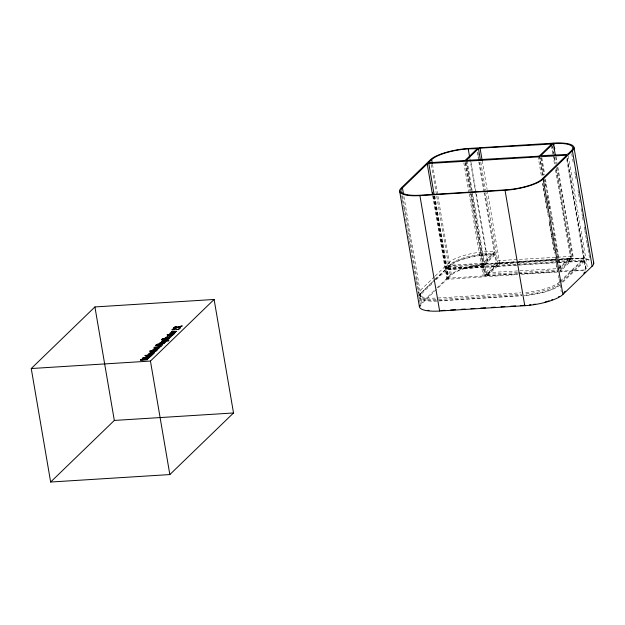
<?xml version="1.0" encoding="UTF-8"?>
<svg xmlns="http://www.w3.org/2000/svg" width="625" height="625" viewBox="0 0 625 625"><rect width="100%" height="100%" fill="white"/><g stroke="black" fill="none" stroke-linecap="round" stroke-linejoin="round"><path stroke-width="0.47" stroke-dasharray="3.12 2.34" d="M434.469 276.703L420.023 290.68A29.141 7.883 -9.7 0 0 418.555 292.891M435.156 276.039L444.789 266.719L446.383 266.25L515.453 261.93M436.219 300.75A27.875 7.539 -9.7 0 1 421.719 293.617L421.516 292.414L434.5 279.852M435.18 279.188L446.773 268.422L583.281 260.023L583.484 261.219L560.938 283.039M447.672 267.109L450.75 264.133A27.875 7.539 -9.7 0 1 485.695 253.859L493.484 253.367L494.016 254.703L482.164 266.164L447.875 268.312L447.672 267.109L481.961 264.961L493.805 253.5M421.719 293.617L433.336 282.375M436.07 279.734L446.977 269.625L517.992 265.172M447.875 268.312L450.953 265.328A27.875 7.539 -9.7 0 1 485.906 255.062L494.016 254.703M420.156 304.328A30.406 8.227 -9.7 0 1 421 303.383L434.227 290.586M437.008 287.891L450.234 275.102A30.406 8.227 -9.7 0 1 488.359 263.891L517.383 262.078M419.477 299.602L420.633 306.336A29.141 7.883 -9.7 0 1 422.18 303.305L446.953 279.344L517.609 274.555M448.172 278.164L451.414 275.023A29.141 7.883 -9.7 0 1 487.953 264.289L497.008 264.086L484.828 275.867L448.172 278.164L434.195 196.406M517.805 273.805L487.359 275.562L487.156 274.359L499 262.898L515.203 261.734M557.242 268.781L557.734 271.672L486.008 275.797L498.187 264.016L516.297 262.508M487.359 275.562L499.859 263.906L555.25 260.438M558.805 268.195L570.992 256.414L499.266 260.539L497.672 261.008L485.492 272.789L557.219 268.664M558.102 269.914L569.945 258.453L557.961 259.055M560.398 269.094L570.156 259.656L569.945 258.453M560 270.547L571.5 259.422L556.047 169.008M567.039 158.32L586.109 269.891L560.508 271.133L573.094 258.953A29.141 7.883 -9.7 0 1 589.898 260.523M560.242 281.273L584.328 257.977L556.312 259.367M560.047 282.5L583.281 260.023M523.938 295.289A27.875 7.539 -9.7 0 0 558.891 285.023L560.258 283.695M562.82 282.281L584.836 260.984L556.82 262.375M519.094 261.484L556.992 259.109M516.422 261.867L555.336 259.43M518.352 262.016L555.117 259.711M558.984 259.469L573.5 258.562A30.406 8.227 -9.7 0 1 589.633 259.672M517.273 262.445L555.18 260.078M559.062 259.828L571.5 259.422M556.227 260.375L570.156 259.656M515.969 264.93L445.305 269.727L420.539 293.688A29.141 7.883 -9.7 0 0 418.984 296.719M516.938 264.875L555.852 262.438M518.961 265.109L557.875 262.672M558.844 262.617L583.484 261.219M487.156 274.359L517.602 272.602M518.57 272.539L557.445 270.109M518.781 273.742L557.648 271.305M521.5 274.305L557.492 272.055M558.469 271.992L585.703 270.281L566.633 158.711M437.883 298.016L521.086 292.797M438.594 299.422L521.797 294.211M438.805 300.625L522.008 295.414M439.359 300.961L521.602 295.805M571.711 153.742L573.359 163.367M574.836 172.023L575.328 174.906M575.492 175.867L576.156 179.719M577.961 190.297L578.453 193.18M578.617 194.141L580.43 204.727M581.086 208.57L582.398 216.266M582.562 217.227L583.219 221.078M584.211 226.844L584.703 229.734M584.867 230.695L585.523 234.539M585.688 235.5L586.344 239.352M586.508 240.313L587 243.195M587.172 244.156L589.469 257.625M568.297 155.93L587.539 268.461M567.25 158.062L586.484 270.602M582.961 259.891L583.164 261.094M556.07 156.602L557.055 162.375M557.875 167.18L573.5 258.562M555.664 156.992L556.812 163.727M557.469 167.578L573.094 258.953M552.672 146.492L554.32 156.109M554.484 157.07L555.469 162.844M556.289 167.648L571.906 259.023M551.938 144.961L553.414 153.617M554.078 157.461L555.227 164.195M551.328 145.602L552.805 154.258M552.969 155.219L554.617 164.836M555.438 169.648L570.727 259.102M569.625 258.32L569.828 259.523M541.883 157.945L544.672 174.297M545.5 179.109L561.281 271.445M541.102 157.633L544.062 174.945M544.719 178.789L560.508 271.133M540.695 158.023L543.656 175.336M544.477 180.148L544.805 182.07M544.969 183.031L545.469 185.914M547.273 196.5L547.93 200.344M548.094 201.305L548.75 205.156M548.922 206.117L549.414 209M550.398 214.773L551.055 218.617M551.219 219.578L551.711 222.469M553.523 233.047L554.18 236.898M554.344 237.859L554.836 240.742M555.492 244.594L555.82 246.516M555.984 247.477L556.484 250.359M556.648 251.32L557.305 255.172M557.469 256.133L557.961 259.016M539.594 155.781L543.047 175.977M539.188 156.172L542.641 176.375M542.805 183.953L543.297 186.836M543.461 187.797L544.125 191.648M544.289 192.609L544.781 195.492M544.945 196.453L545.602 200.305M545.766 201.266L547.578 211.844M549.055 220.5L549.547 223.391M549.711 224.352L550.367 228.195M550.531 229.156L551.195 233.008M551.359 233.969L551.852 236.852M552.016 237.812L552.672 241.664M552.836 242.625L554.641 253.203M555.305 257.055L555.797 259.938M555.961 260.898L556.617 264.75M556.781 265.711L557.438 269.555M558.43 275.328L558.922 278.211M559.086 279.172L561.219 291.68M538 156.25L541.617 177.406M542.609 183.18L545.234 198.57M545.398 199.531L547.703 213M547.867 213.961L548.359 216.844M549.352 222.617L550.008 226.461M550.172 227.422L551.484 235.117M551.648 236.078L554.609 253.398M555.594 259.164L556.25 263.016M556.414 263.977L557.078 267.82M558.891 285.023L558.68 283.82A27.875 7.539 -9.7 0 1 523.734 294.094M482.188 160.625L487.117 189.484M487.281 190.445L499.859 263.906M499 262.898L499.203 264.102M480.758 162.055L485.531 189.945M485.695 190.914L498.187 264.016M477.938 152.508L478.43 155.398M478.594 156.359L478.922 158.281M479.578 162.125L484.672 191.945M484.844 192.906L497.008 264.086M477.156 152.195L478.641 160.852M478.805 161.812L483.898 191.625M484.062 192.586L496.227 263.766M493.484 253.367L493.687 254.57M470.93 161.938L488.359 263.891M469.867 158.484L475.625 192.148M475.789 193.109L487.953 264.289M485.695 253.859L485.906 255.062M487.477 274.492L487.68 275.688M467.055 160.695L472.148 190.508M472.312 191.469L486.781 276.117M466.281 160.375L471.375 190.188M472.031 194.039L486.008 275.797M466.203 162.688L471.297 192.508M471.461 193.469L485.602 276.188M465.422 162.367L470.195 190.266M470.852 194.109L484.828 275.867M465.016 162.766L469.789 190.656M469.953 191.617L484.422 276.266M481.961 264.961L482.164 266.164M463.836 162.836L468.93 192.656M469.094 193.617L483.234 276.336M450.75 264.133L450.953 265.328M432.508 164.414L437.773 195.188M437.937 196.148L451.414 275.023M431.328 164.484L436.586 195.266M436.75 196.227L450.234 275.102M447.992 267.242L448.195 268.445M434.805 195.766L448.945 278.484M434.398 196.156L448.539 278.875M433.625 195.836L447.766 278.562M433.219 196.234L447.359 278.953M432.648 195.664L446.953 279.344M403.93 196.539L422.18 303.305M420.031 295.312L420.234 296.516M402.586 195.656L421 303.383M401.727 195.727L402.219 198.609M402.383 199.57L403.695 207.266M403.859 208.227L407.641 230.352M407.805 231.312L408.461 235.164M408.625 236.125L409.289 239.969M409.453 240.93L409.945 243.82M410.109 244.781L410.766 248.625M410.93 249.586L415.531 276.523M415.695 277.484L416.195 280.367M416.359 281.328L417.016 285.18M417.18 286.141L417.836 289.984M418 290.945L418.656 294.797M418.727 295.219L419.312 298.641M435.18 298.141A29.141 7.883 -9.7 0 1 418.687 294.484M436.008 299.547A27.875 7.539 -9.7 0 1 421.516 292.414M437.031 301.094A29.141 7.883 -9.7 0 1 419.422 297.859M560.07 284.945A29.141 7.883 -9.7 0 1 524.922 295.586M559.555 281.938A29.141 7.883 -9.7 0 1 524.406 292.578M449.258 262.398L446.008 265.539L482.664 263.242L494.852 251.461L485.797 251.664A29.141 7.883 -9.7 0 0 449.258 262.398M449.773 265.406L446.523 268.547L481.594 266.719L483.18 266.25L495.359 254.469L486.312 254.664A29.141 7.883 -9.7 0 0 449.773 265.406"/><path stroke-width="0.94" d="M31.25 368.531L94.922 306.938L214.109 299.469L233.516 412.969L169.844 474.563L50.648 482.031L31.25 368.531L150.445 361.062L214.109 299.469M50.648 482.031L114.32 420.438L233.516 412.969M402.453 187.883L427.219 163.922L428.812 163.453L566.75 155.18L541.984 179.141A29.141 7.883 -9.7 0 1 505.445 189.883L420.312 195.211A29.141 7.883 -9.7 0 1 402.453 187.883L403.438 193.656M431.687 159.602L428.438 162.742L465.094 160.445L477.273 148.664L468.227 148.859A29.141 7.883 -9.7 0 0 431.687 159.602L432.344 163.445M478.461 148.586L466.281 160.375L538 156.25L539.594 155.781L551.773 143.992L480.047 148.125L478.461 148.586L480.43 160.133M553.359 143.531L540.773 155.703L566.383 154.469L567.969 154L571.219 150.859A29.141 7.883 -9.7 0 0 553.359 143.531L555.336 155.07M543.164 179.07L572.406 150.789A30.406 8.227 -9.7 0 0 553.766 143.133L468.633 148.469A30.406 8.227 -9.7 0 0 430.508 159.672L401.266 187.961A30.406 8.227 -9.7 0 0 419.906 195.609L505.039 190.273A30.406 8.227 -9.7 0 0 543.164 179.07L562.898 294.492A30.406 8.227 -9.7 0 1 524.773 305.695L439.633 311.031A30.406 8.227 -9.7 0 1 419.617 305.242M563.781 292.57L565.156 291.234M583.734 273.266L585.109 271.938M562.898 294.492L592.133 266.211A30.406 8.227 -9.7 0 0 593.523 262.242M441.008 310.578L444.875 310.336M450.68 309.969L455.516 309.664M461.32 309.305L465.195 309.062M471 308.695L474.867 308.453M480.672 308.094L485.508 307.789M491.312 307.422L495.188 307.18M500.992 306.82L504.859 306.578M510.664 306.211L515.5 305.906M520.344 305.609L525.18 305.305M156.109 349.367L157.727 349.797L156.273 350.508L156.656 350.734L149.578 351.172L152.43 350.734L152.391 350.117A2.078 0.562 -9.7 0 1 153.391 349.719C160.414 349.695 161.211 345.547 153.844 348.703A2.273 0.617 -9.7 0 0 154.141 349.07L155.375 349.188M574.023 147.625L593.75 263.047M572.406 150.789L592.133 266.211M565.977 154.859L566.305 156.789M553.766 143.133L554.094 145.062M554.422 146.984L554.758 148.906M551 143.68L551.328 145.602M505.039 190.273L524.773 305.695M480.047 148.125L482.188 160.625M468.227 148.859L469.703 157.516M428.812 163.453L434.07 194.234M432.562 192.383L432.891 194.312M427.219 163.922L432.484 194.703M419.906 195.609L439.633 311.031M399.648 191.125L419.383 306.547M150.445 361.062L169.844 474.563M94.922 306.938L114.32 420.438M429.016 310.461A29.141 7.883 -9.7 0 1 428.016 310.328M559.281 296.422A29.141 7.883 -9.7 0 1 558.508 296.883M552.656 299.602A29.141 7.883 -9.7 0 1 551.508 300.031M549.07 300.859A29.141 7.883 -9.7 0 1 547.797 301.258M546.484 301.641A29.141 7.883 -9.7 0 1 545.148 302.016M535.203 304.148A29.141 7.883 -9.7 0 1 533.75 304.383M530.844 304.773A29.141 7.883 -9.7 0 1 529.406 304.945M172.117 329.586L174.25 329.695C171 328.68 177.258 329.188 178.328 329.766L179.945 328.195L177.844 329.5L175.117 328.492A2.227 0.602 -9.7 0 0 173.922 328.664L172.117 329.586M147.945 356.266C146.945 358.43 151.609 356.547 151.062 355.953C153.297 354.82 142.695 356.352 146.547 357.273L146.492 356.508L147.945 356.266M169.516 335.391C168.633 337.961 173.148 335.219 172.969 334.977C173.586 334.117 164.633 335.5 168.125 336.406L168.062 335.633L169.516 335.391M165.266 337.656L168.508 337.977L170.914 336.828A1.891 0.508 -9.7 0 0 170.367 336.617L169.281 336.867C172.281 337.867 162.719 338.109 167.688 336.969L167.977 336.688L165.266 337.656M149.023 353.398C152.625 355.445 158.023 350.656 151.602 353.547L152.898 352.289L149.023 353.398M160.094 342.695C163.688 344.742 169.094 339.953 162.672 342.836L163.961 341.586L160.094 342.695M149.82 353.297L150.922 353.578L151.906 352.633L149.82 353.297M160.891 342.586L161.992 342.875L162.969 341.922L160.891 342.586M152.859 350.352C157.266 351.797 158.406 347.992 152.859 350.352M175.531 332.453L173.578 333.523L170.086 333.648A2.273 0.617 -9.7 0 1 169.789 333.281L172.156 332.289L175.531 332.453M151.898 351.422L155.859 351.5L150.422 352.109L151.594 351.781L151.188 351.281L151.898 351.422M172.727 331.281L176.68 331.359L171.242 331.969L172.414 331.641L172.008 331.141L172.727 331.281M167.703 340.094L166.32 340.859L168.945 340.695L161.484 341.43L162.945 340.227A2.312 0.625 -9.7 0 1 164.32 339.898L167.703 340.094M161.07 346.453L159.922 347.039L153.914 347.43L161.07 346.453M174.203 333.758L173.055 334.336L167.047 334.727L174.203 333.758M148.617 356.289C148.195 358.219 152 355.18 148.617 356.289M170.188 335.422C169.773 337.344 173.57 334.305 170.188 335.422M162.859 340.648C166.82 342.227 168.633 338.539 162.859 340.648M159.789 344.18L158.891 345.109L156.484 345.258L157.945 344.125L159.789 344.18M158.789 348.117C153.766 350.656 153.555 346.828 158.789 348.117M174.734 332.695C169.703 335.227 169.5 331.406 174.734 332.695M140.75 359.734L140.281 360.188L147.328 359.75L147.648 359.445L141.688 359.828L148.656 358.469L143.398 358.172L149.648 357.508L142.602 357.945L142.141 358.398L147.406 358.688L140.75 359.734M145.219 355.414L144.93 355.695L151.984 355.25L152.266 354.977L149.922 354.898L153.445 353.836L149.516 354.727L148.266 354.195L147.891 354.562L149.312 355.156L145.219 355.414M156.453 344.547L155.336 345.625L162.711 344.867L159.688 345.055C170.93 340.875 159.336 344.016 156.453 344.547M161.75 339.422L161.453 339.711L168.805 338.977L161.75 339.422M162.5 338.695L162.195 338.992L163.477 338.633L162.5 338.695M173.578 327.977L173.172 328.375L177.422 327.375L180.164 327.984L180.562 327.602L178.336 327.133L182.289 325.93L177.828 326.977L175.203 326.406L174.812 326.789L176.898 327.211L173.578 327.977M164.43 338.578L164.133 338.867L169.547 338.258L164.43 338.578"/></g></svg>
